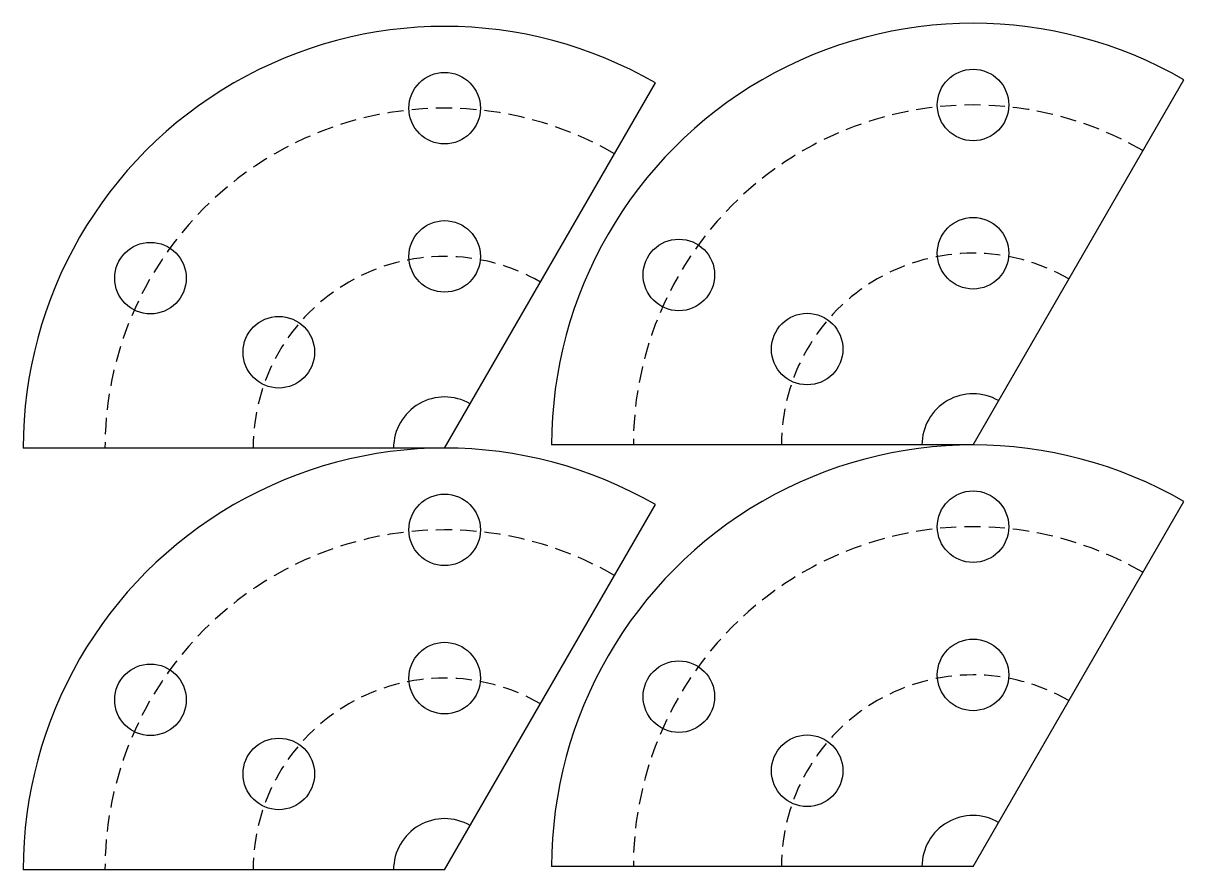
# Model space of a CAD drawing. Header units: millimetres. Extents: x 145 to 372, y -77 to 89.
import ezdxf

# ---------------------------------------------------------------- set-up
doc = ezdxf.new("R2010")
doc.units = ezdxf.units.MM
doc.linetypes.add('HIDDEN2', pattern=[4.7625, 3.175, -1.5875])

msp = doc.modelspace()

# ---------------------------------------------------------------- linework, layer by layer
for p, q in [((227.58, 5.96), (268.83, 77.41)), ((331.02, 6.58), (372.27, 78.02)), ((227.58, 5.96), (145.08, 5.96)), ((331.02, 6.58), (248.52, 6.58)), ((331.02, -75.92), (372.27, -4.48)), ((227.58, -76.54), (268.83, -5.09)), ((227.58, -76.54), (145.08, -76.54)), ((331.02, -75.92), (248.52, -75.92))]:
    msp.add_line(p, q)
at = {"color": 1}
for centre in [(331.02, 73.08), (227.58, 72.46), (169.99, 39.21), (273.43, 39.83), (298.55, 25.33), (195.11, 24.71), (227.58, -10.04), (331.02, -9.42), (169.99, -43.29), (273.43, -42.67), (195.11, -57.79), (298.55, -57.17)]:
    msp.add_circle(centre, 7, dxfattribs=at)
for centre in [(227.58, 43.46), (331.02, 44.08), (331.02, -38.42), (227.58, -39.04)]:
    msp.add_circle(centre, 7)
for centre, radius in [((331.02, 6.58), 82.5), ((227.58, 5.96), 82.5), ((227.58, 5.96), 10), ((331.02, 6.58), 10), ((227.58, -76.54), 82.5), ((331.02, -75.92), 82.5), ((227.58, -76.54), 10), ((331.02, -75.92), 10)]:
    msp.add_arc(centre, radius, 60, 180)
at = {"linetype": 'HIDDEN2'}
for centre, radius in [((331.02, 6.58), 66.5), ((227.58, 5.96), 66.5), ((227.58, 5.96), 37.5), ((331.02, 6.58), 37.5), ((227.58, -76.54), 66.5), ((331.02, -75.92), 66.5), ((331.02, -75.92), 37.5), ((227.58, -76.54), 37.5)]:
    msp.add_arc(centre, radius, 60, 180, dxfattribs=at)

doc.saveas('drawing.dxf')
